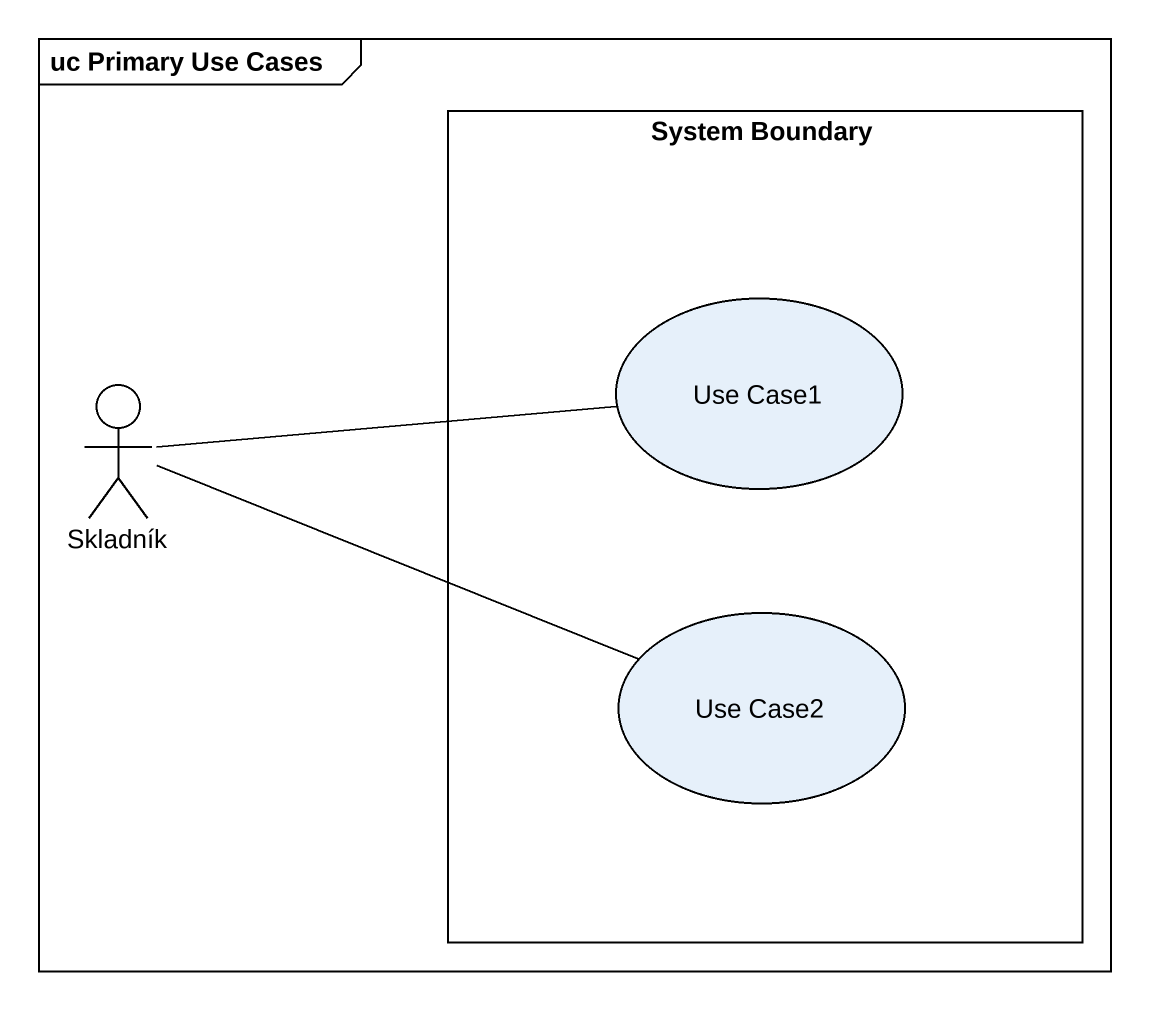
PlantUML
@startuml
mainframe uc Primary Use Cases
rectangle "System Boundary" as System_Boundary {
  usecase "Use Case1" as Use_Case1
  usecase "Use Case2" as Use_Case2
}
actor Skladník
Skladník -right- Use_Case1
Skladník -right- Use_Case2
@enduml
